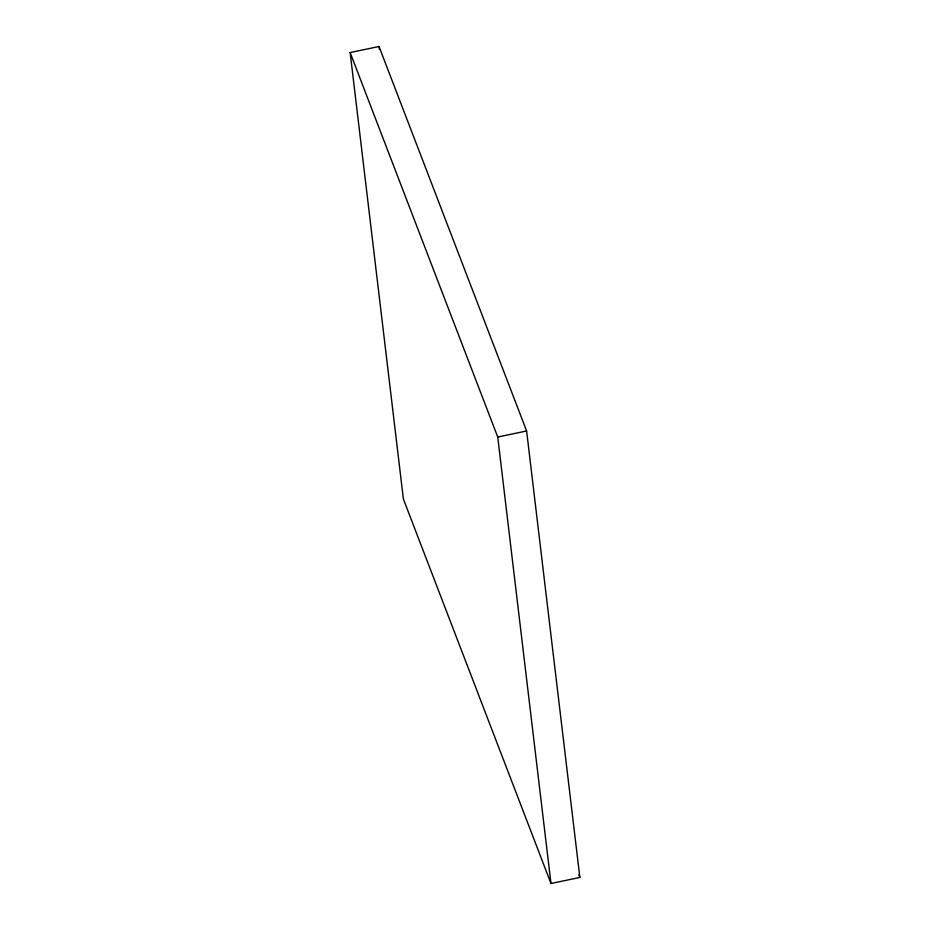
<?xml version="1.0" encoding="UTF-8"?>
<svg xmlns="http://www.w3.org/2000/svg" width="930" height="930" viewBox="0 0 930 930"><rect width="100%" height="100%" fill="white"/><g stroke="black" fill="none" stroke-linecap="round" stroke-linejoin="round"><path stroke-width="1.4" d="M350.145 52.557L379.022 46.5L526.613 430.974L579.855 877.443L550.979 883.5L403.388 499.026L350.145 52.557L497.736 437.03L550.979 883.5M497.736 437.03L526.613 430.974M578.809 874.735L579.855 877.443M379.022 46.5L379.37 49.383"/></g></svg>
